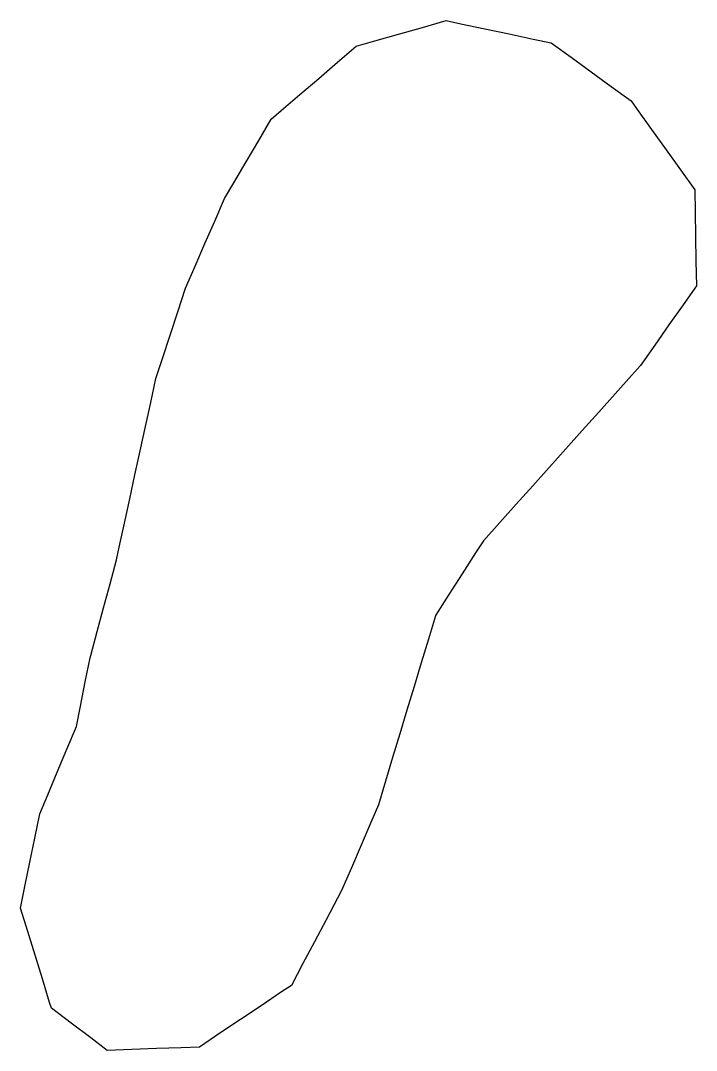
# Model space of a CAD drawing. Header units: millimetres. Extents: x 257 to 2289, y 96 to 1983.
# Drawn here: x 776.05 to 803.39, y 716.9 to 758.6 of the extents above; entities that cross this region are included whole.
import ezdxf

# ---------------------------------------------------------------- set-up
doc = ezdxf.new("R2010")
doc.units = ezdxf.units.MM
doc.layers.add('ALL_HOLES', color=1, linetype='Continuous')
doc.layers.add('OUTLINE_ISLAND_01_HOLE_05', color=1, linetype='Continuous')

msp = doc.modelspace()

# ---------------------------------------------------------------- linework, layer by layer
at = {"layer": 'ALL_HOLES'}
msp.add_lwpolyline([(797.514, 757.7055), (798.3228, 757.1174), (799.1315, 756.5292), (799.9403, 755.941), (800.749, 755.3529), (800.9997, 755.0026), (801.5817, 754.1894), (802.1637, 753.3762), (802.7457, 752.563), (803.3277, 751.7498), (803.3424, 750.862), (803.3589, 749.8621), (803.3754, 748.8622), (803.3918, 747.8624), (802.8564, 747.0983), (802.2826, 746.2793), (801.7088, 745.4603), (801.1349, 744.6413), (800.7721, 744.2357), (800.1054, 743.4903), (799.4387, 742.745), (798.772, 741.9997), (798.1053, 741.2544), (797.4386, 740.509), (796.7719, 739.7637), (796.1052, 739.0184), (795.4385, 738.273), (794.7718, 737.5277), (794.4595, 737.041), (793.9195, 736.1993), (793.3795, 735.3576), (792.8395, 734.516), (792.8355, 734.5026), (792.5465, 733.5452), (792.2575, 732.5879), (791.9685, 731.6306), (791.6795, 730.6732), (791.3905, 729.7159), (791.1015, 728.7586), (790.8125, 727.8012), (790.5235, 726.8439), (790.2175, 726.1286), (789.8241, 725.2092), (789.4308, 724.2899), (789.0374, 723.3705), (788.8762, 723.0657), (788.4086, 722.1817), (787.941, 721.2978), (787.4734, 720.4138), (787.0058, 719.5299), (786.6048, 719.2609), (785.7743, 718.7038), (784.9438, 718.1468), (784.1133, 717.5898), (783.2828, 717.0328), (782.5411, 717.0055), (781.5417, 716.9688), (780.5424, 716.9321), (779.5431, 716.8954), (778.8827, 717.3987), (778.0873, 718.0048), (777.292, 718.611), (777.222, 718.8386), (776.9282, 719.7944), (776.6344, 720.7503), (776.3405, 721.7062), (776.0467, 722.662), (776.2239, 723.5332), (776.4232, 724.5131), (776.6224, 725.4931), (776.8217, 726.473), (777.1457, 727.2463), (777.532, 728.1687), (777.9184, 729.091), (778.3047, 730.0134), (778.4695, 730.8394), (778.6652, 731.8201), (778.8609, 732.8008), (778.8861, 732.8947), (779.1453, 733.8605), (779.4046, 734.8263), (779.6638, 735.7921), (779.9231, 736.7579), (780.0354, 737.2742), (780.248, 738.2513), (780.4606, 739.2285), (780.6732, 740.2056), (780.8858, 741.1828), (781.0984, 742.1599), (781.311, 743.137), (781.5236, 744.1142), (781.7865, 744.9146), (782.0986, 745.8646), (782.4107, 746.8147), (782.7228, 747.7647), (783.108, 748.6525), (783.5061, 749.5698), (783.9042, 750.4872), (784.3022, 751.4045), (784.6688, 752.0276), (785.1759, 752.8895), (785.6829, 753.7514), (786.19, 754.6133), (786.5922, 754.959), (787.3506, 755.6109), (788.1089, 756.2627), (788.8673, 756.9146), (789.6257, 757.5664), (790.3821, 757.782), (791.3438, 758.056), (792.3055, 758.33), (793.2673, 758.6041), (793.8554, 758.4796), (794.8338, 758.2726), (795.8121, 758.0656), (796.7904, 757.8586)], close=True, dxfattribs=at)
at = {"layer": 'OUTLINE_ISLAND_01_HOLE_05'}
msp.add_lwpolyline([(797.514, 757.7055), (798.3228, 757.1174), (799.1315, 756.5292), (799.9403, 755.941), (800.749, 755.3529), (800.9997, 755.0026), (801.5817, 754.1894), (802.1637, 753.3762), (802.7457, 752.563), (803.3277, 751.7498), (803.3424, 750.862), (803.3589, 749.8621), (803.3754, 748.8622), (803.3918, 747.8624), (802.8564, 747.0983), (802.2826, 746.2793), (801.7088, 745.4603), (801.1349, 744.6413), (800.7721, 744.2357), (800.1054, 743.4903), (799.4387, 742.745), (798.772, 741.9997), (798.1053, 741.2544), (797.4386, 740.509), (796.7719, 739.7637), (796.1052, 739.0184), (795.4385, 738.273), (794.7718, 737.5277), (794.4595, 737.041), (793.9195, 736.1993), (793.3795, 735.3576), (792.8395, 734.516), (792.8355, 734.5026), (792.5465, 733.5452), (792.2575, 732.5879), (791.9685, 731.6306), (791.6795, 730.6732), (791.3905, 729.7159), (791.1015, 728.7586), (790.8125, 727.8012), (790.5235, 726.8439), (790.2175, 726.1286), (789.8241, 725.2092), (789.4308, 724.2899), (789.0374, 723.3705), (788.8762, 723.0657), (788.4086, 722.1817), (787.941, 721.2978), (787.4734, 720.4138), (787.0058, 719.5299), (786.6048, 719.2609), (785.7743, 718.7038), (784.9438, 718.1468), (784.1133, 717.5898), (783.2828, 717.0328), (782.5411, 717.0055), (781.5417, 716.9688), (780.5424, 716.9321), (779.5431, 716.8954), (778.8827, 717.3987), (778.0873, 718.0048), (777.292, 718.611), (777.222, 718.8386), (776.9282, 719.7944), (776.6344, 720.7503), (776.3405, 721.7062), (776.0467, 722.662), (776.2239, 723.5332), (776.4232, 724.5131), (776.6224, 725.4931), (776.8217, 726.473), (777.1457, 727.2463), (777.532, 728.1687), (777.9184, 729.091), (778.3047, 730.0134), (778.4695, 730.8394), (778.6652, 731.8201), (778.8609, 732.8008), (778.8861, 732.8947), (779.1453, 733.8605), (779.4046, 734.8263), (779.6638, 735.7921), (779.9231, 736.7579), (780.0354, 737.2742), (780.248, 738.2513), (780.4606, 739.2285), (780.6732, 740.2056), (780.8858, 741.1828), (781.0984, 742.1599), (781.311, 743.137), (781.5236, 744.1142), (781.7865, 744.9146), (782.0986, 745.8646), (782.4107, 746.8147), (782.7228, 747.7647), (783.108, 748.6525), (783.5061, 749.5698), (783.9042, 750.4872), (784.3022, 751.4045), (784.6688, 752.0276), (785.1759, 752.8895), (785.6829, 753.7514), (786.19, 754.6133), (786.5922, 754.959), (787.3506, 755.6109), (788.1089, 756.2627), (788.8673, 756.9146), (789.6257, 757.5664), (790.3821, 757.782), (791.3438, 758.056), (792.3055, 758.33), (793.2673, 758.6041), (793.8554, 758.4796), (794.8338, 758.2726), (795.8121, 758.0656), (796.7904, 757.8586)], close=True, dxfattribs=at)

doc.saveas('drawing.dxf')
